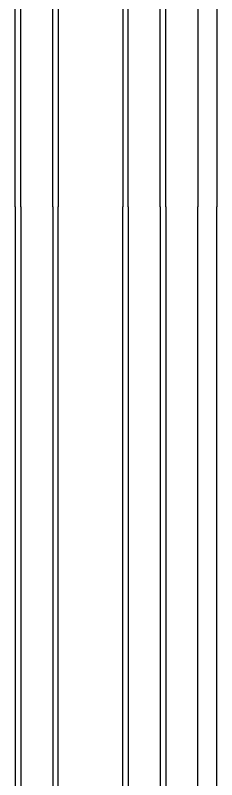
# Model space of a CAD drawing. Extents: x 6843040 to 15500510, y -6507076 to -4940511.
# Drawn here: x 7651652.8 to 7651690.3, y -6170745.1 to -6170602.5 of the extents above; entities that cross this region are included whole.
import ezdxf

# ---------------------------------------------------------------- set-up
doc = ezdxf.new("R2010")
doc.units = 0
doc.header["$LTSCALE"] = 1000
doc.header["$MEASUREMENT"] = 0
doc.linetypes.add('HIDDEN', pattern=[0.375, 0.25, -0.125])
for name, color, linetype in [('1', 1, 'Continuous'), ('GC', 3, 'Continuous'), ('LT-dim 1', 3, 'Continuous'), ('LT-玻璃', 4, 'Continuous'), ('LT-铝板', 31, 'Continuous')]:
    doc.layers.add(name, color=color, linetype=linetype)

# ---------------------------------------------------------------- blocks, each defined once
blk = doc.blocks.new('*U253')
at = {"layer": '1'}
h = blk.add_hatch(dxfattribs=at)
h.set_pattern_fill('ANSI37', color=252, scale=0.5, angle=-180, style=0)
h.set_pattern_definition([(224.9999999999999, (6768965.342480463, -83328.18168108174), (1.122532015133643, -1.122532015133645), []), (314.9999999999999, (6768965.342480463, -83328.18168108174), (1.122532015133645, 1.122532015133643), [])])
h.paths.add_polyline_path([(7, -3.5), (10, -5), (10, -6), (1, -6), (-2.126581966876984e-05, -7.000021265877876), (-4.168599843978882e-06, 7.000004168774467), (1, 6), (10, 6), (10, 5), (7, 3.5)])
h = blk.add_hatch(dxfattribs=at)
h.set_pattern_fill('ANSI37', color=252, scale=0.1, angle=-180, style=0)
h.set_pattern_definition([(224.9999999999999, (6768965.342480463, -83328.18168108174), (0.2245064030267287, -0.2245064030267291), []), (314.9999999999999, (6768965.342480463, -83328.18168108174), (0.2245064030267291, 0.2245064030267286), [])])
h.paths.add_polyline_path([(14, 6), (14, 5), (10, 5), (10, 6)])
h.paths.add_polyline_path([(14, -5), (14, -6), (10, -6), (10, -5)])
h = blk.add_hatch(dxfattribs=at)
h.set_pattern_fill('HEX', color=252, scale=0.19, angle=-360.0000000000001, style=0)
h.set_pattern_definition([(360, (6768965.342480463, -83328.18168108174), (9.680894054106727e-16, 1.0448594), [0.60325, -1.2065]), (119.9999999999999, (6768965.342480463, -83328.18168108174), (-0.9048747837829667, -0.5224296999999988), [0.6032499999999967, -1.206499999999993]), (59.99999999999992, (6768965.945730463, -83328.18168108174), (-0.9048747837829658, 0.5224297000000009), [0.60325, -1.2065])])
h.paths.add_polyline_path([(7.5, 3.302912230952643), (10.11803398840129, 4.5), (13.5, 4.5), (13.5, -4.5), (10.11803398840129, -4.5), (7.5, -3.19098300562473)])
at = {"color": 253}
blk.add_lwpolyline([(10, -6), (10, -5), (7, -3.5), (7, 3.5), (10, 5), (10, 6), (1, 6), (0, 7), (0, -7), (1, -6), (10, -6)], dxfattribs=at)
for points in [[(14, 6), (14, 5), (10, 5), (10, 6)], [(7, -3.5), (10, -5), (14, -5), (14, 5), (10, 5), (7, 3.5)], [(7.5, 3.19098300562473), (7.5, -3.19098300562473), (10.11803398840129, -4.5), (13.5, -4.5), (13.5, 4.5), (10.11803398840129, 4.5)], [(14, -6), (14, -5), (10, -5), (10, -6)]]:
    blk.add_lwpolyline(points, close=True, dxfattribs=at)
at = {"layer": 'LT-玻璃', "color": 8}
for p, q in [((138.1989724639483, 13), (0, 13)), ((138.1989724639483, 7), (0, 7)), ((138.1989724639483, -7.000017631100491), (-1.763086766004562e-05, -7.000017631100491)), ((138.1989724639483, -12.99963135941653), (-1.763086766004562e-05, -12.99963135941653))]:
    blk.add_line(p, q, dxfattribs=at)
at = {"layer": 'LT-玻璃', "color": 150}
for points in [[(138.1989724639483, 14), (1, 14), (0, 13), (0, 7), (1, 6), (138.1989724639483, 6)], [(138.1989724639483, -14.00001763110049), (0.99998236913234, -14.00001763110049), (-1.763086766004562e-05, -13.00001763110049), (-1.763086766004562e-05, -7.000017631100491), (0.99998236913234, -6.000017631100491), (138.1989724639483, -6.000017631100491)]]:
    blk.add_lwpolyline(points, dxfattribs=at)
blk = doc.blocks.new('LT-BLK-20240910180156', base_point=(-5314482.16671394, -280328.3343760425, -1.386131914957855e-08))
at = {"layer": 'GC', "color": 8, "linetype": 'HIDDEN', "ltscale": 20}
blk.add_line((-5314594.916507783, -281849.0336838491), (-5314594.916507784, -279857.6363848509), dxfattribs=at)
at = {"layer": 'LT-铝板'}
blk.add_line((-5314598.416507782, -281849.0336838491), (-5314598.416507783, -279857.6363848509), dxfattribs=at)
at = {"layer": 'LT-dim 1', "rotation": 90}
blk.add_blockref('*U253', (-5314618.416596136, -279995.8353573147), dxfattribs=at)
blk = doc.blocks.new('*U258')
at = {"layer": 'GC', "color": 8, "linetype": 'HIDDEN', "ltscale": 20}
blk.add_line((34.48748892535528, 1002.529705828719), (34.487488925355, -1006.07247223667), dxfattribs=at)
at = {"layer": 'LT-玻璃', "color": 8}
for p, q in [((-2.011791991171925, -1006.072995168815), (-2.011791991171776, -7.499730545279419)), ((3.988208008828075, -1006.072995168815), (3.988208008828224, -7.499730545279419)), ((17.98822563992857, -1006.072995168815), (17.98822563992871, -7.499712914411759)), ((23.9878393682446, -1006.072995168815), (23.98783936824475, -7.49971291441176))]:
    blk.add_line(p, q, dxfattribs=at)
at = {"layer": 'LT-玻璃', "color": 150}
for points in [[(-3.011791991171925, -1006.072995168815), (-3.011791991171776, -8.49973054527942), (-2.011791991171776, -7.499730545279419), (3.988208008828224, -7.499730545279419), (4.988208008828224, -8.49973054527942), (4.988208008828076, -1006.072995168815)], [(24.98822563992857, -1006.072995168815), (24.98822563992871, -8.49971291441176), (23.98822563992871, -7.49971291441176), (17.98822563992871, -7.499712914411759), (16.98822563992871, -8.49971291441176), (16.98822563992857, -1006.072995168815)]]:
    blk.add_lwpolyline(points, dxfattribs=at)
at = {"layer": 'LT-铝板'}
blk.add_line((30.98748892535528, 1002.529705828719), (30.987488925355, -1006.07247223667), dxfattribs=at)

msp = doc.modelspace()

# ---------------------------------------------------------------- block references
msp.add_blockref('*U258', (7651655.816718892, -6169632.11832955))
at = {"layer": 'LT-dim 1', "ltscale": 1000}
msp.add_blockref('LT-BLK-20240910180156', (7651803.054738375, -6171108.889315911, -1.386131914957855e-08), dxfattribs=at)

doc.saveas('drawing.dxf')
